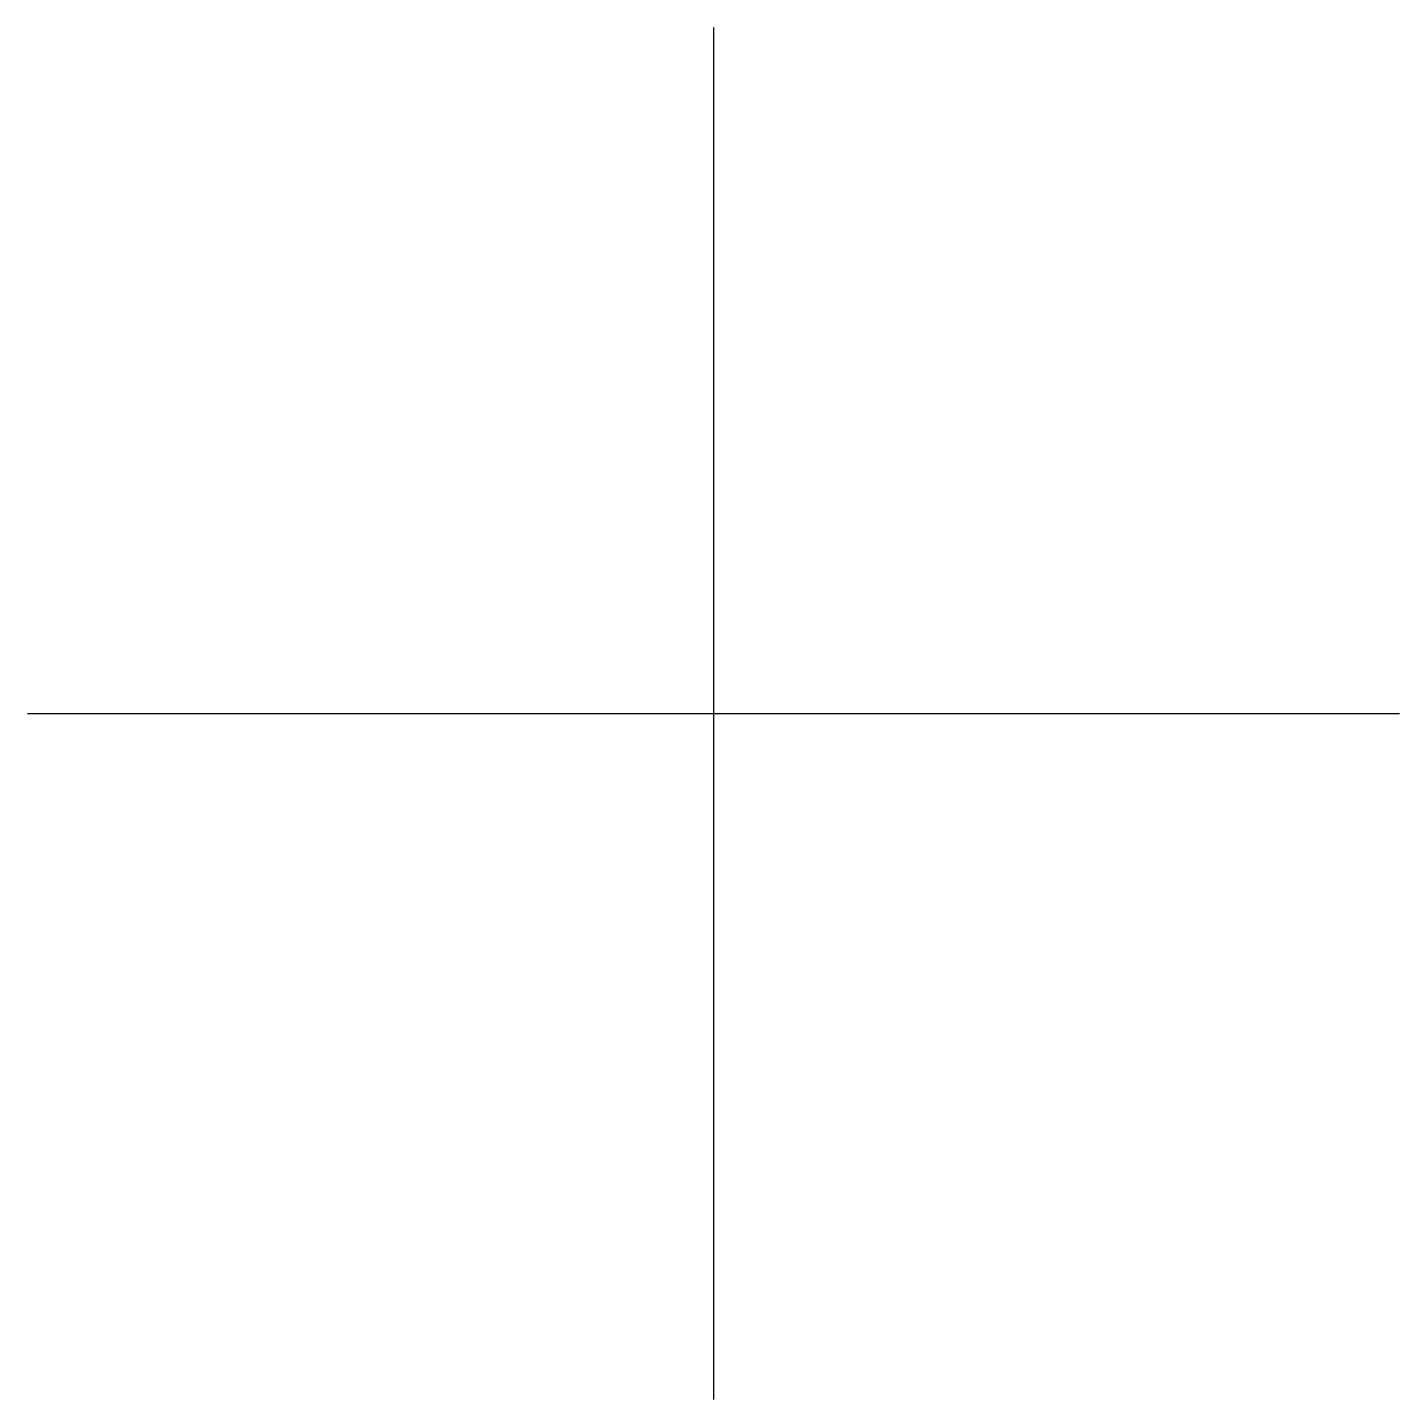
# Model space of a CAD drawing. Extents: x -0.64 to 0.64, y -0.64 to 0.64.
import ezdxf

# ---------------------------------------------------------------- set-up
doc = ezdxf.new("R2010")
doc.units = 0
doc.layers.add('DRAWING_FORMAT_DRAWING_ORIGIN39', color=39, linetype='CONTINUOUS')

# ---------------------------------------------------------------- blocks, each defined once
blk = doc.blocks.new('FIGURE_CROSS')
for points in [[(0, 0.5), (0, -0.5)], [(-0.5, 0), (0.5, 0)]]:
    blk.add_lwpolyline(points)

msp = doc.modelspace()

# ---------------------------------------------------------------- block references
at = {"layer": 'DRAWING_FORMAT_DRAWING_ORIGIN39', "xscale": 1.27, "yscale": 1.27}
msp.add_blockref('FIGURE_CROSS', (0, 0), dxfattribs=at)

doc.saveas('drawing.dxf')
